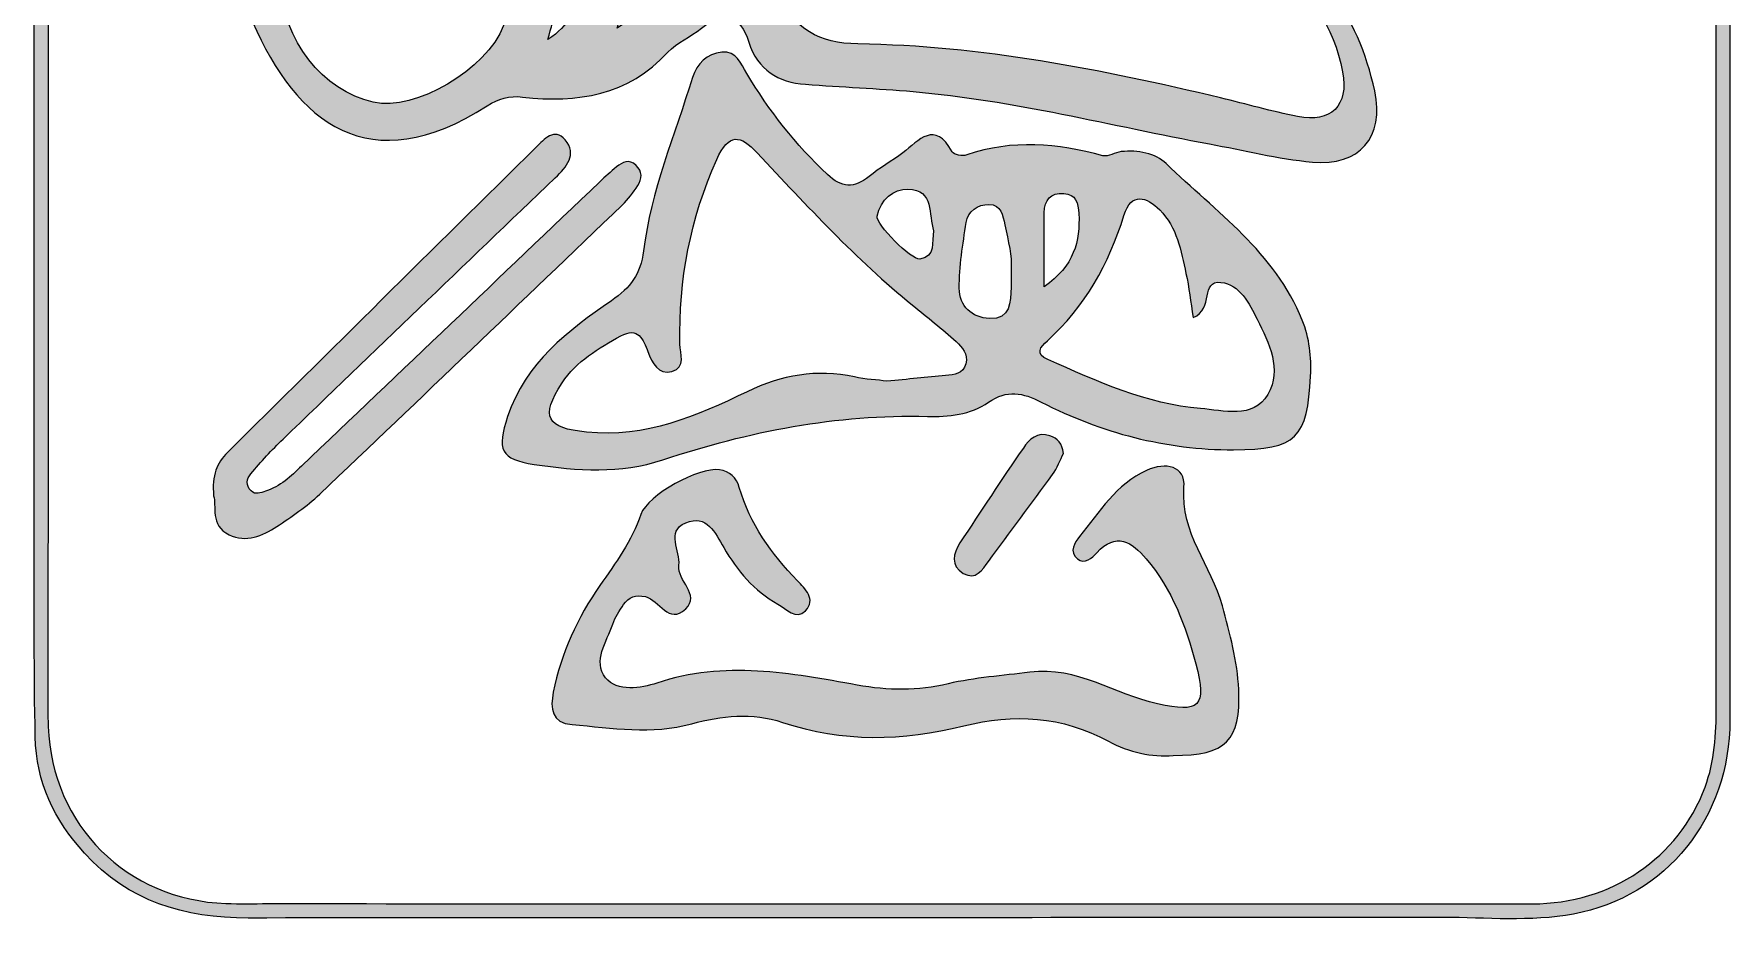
# Model space of a CAD drawing. Extents: x 1124 to 1435, y -3065 to -2630.
# Drawn here: x 1123.9 to 1434.8, y -3064.9 to -2902.1 of the extents above; entities that cross this region are included whole.
import ezdxf

# ---------------------------------------------------------------- set-up
doc = ezdxf.new("R2010")
doc.units = 0
doc.header["$MEASUREMENT"] = 0
doc.layers.add('Layer 1', color=7, linetype='Continuous', lineweight=0)

msp = doc.modelspace()

# ---------------------------------------------------------------- hatches: boundary and pattern name
at = {"layer": 'Layer 1', "true_color": 0x000000, "transparency": 33554687}
h = msp.add_hatch(color=18, dxfattribs=at)
h.dxf.hatch_style = 2
edge = h.paths.add_edge_path()
edge.add_spline(control_points=[(1432.32, -2847.24), (1432.32, -2847.24), (1432.28, -2847.24), (1432.28, -2847.24), (1432.28, -2906.64), (1432.27, -2966.03), (1432.28, -3025.44), (1432.28, -3030.45), (1431.99, -3035.4), (1430.22, -3040.17), (1425.42, -3053.12), (1412.99, -3061.57), (1398.56, -3061.57), (1321.29, -3061.56), (1244.03, -3061.55), (1166.77, -3061.53), (1164.21, -3061.53), (1161.66, -3061.59), (1159.11, -3061.5), (1140.93, -3060.86), (1127.25, -3047.23), (1126.52, -3029.06), (1126.49, -3028.14), (1126.5, -3027.21), (1126.5, -3026.28), (1126.5, -2906.9), (1126.52, -2787.52), (1126.47, -2668.15), (1126.47, -2658.41), (1129.09, -2649.87), (1136.09, -2642.88), (1143.05, -2635.95), (1151.45, -2632.87), (1161.23, -2632.88), (1218.19, -2632.94), (1275.15, -2632.91), (1332.11, -2632.91), (1354.39, -2632.91), (1376.67, -2632.82), (1398.94, -2632.94), (1415.48, -2633.03), (1428.58, -2643.85), (1431.69, -2659.68), (1432.53, -2663.92), (1432.31, -2668.23), (1432.32, -2672.52), (1432.32, -2730.76), (1432.32, -2789), (1432.32, -2847.24)], knot_values=[0, 0, 0, 0, 1, 1, 1, 2, 2, 2, 3, 3, 3, 4, 4, 4, 5, 5, 5, 6, 6, 6, 7, 7, 7, 8, 8, 8, 9, 9, 9, 10, 10, 10, 11, 11, 11, 12, 12, 12, 13, 13, 13, 14, 14, 14, 15, 15, 15, 16, 16, 16, 16], degree=3, periodic=0)
edge = h.paths.add_edge_path()
edge.add_spline(control_points=[(1434.75, -2899.08), (1434.75, -2821.24), (1434.78, -2743.39), (1434.76, -2665.54), (1434.76, -2655.23), (1430.81, -2646.62), (1423.27, -2639.63), (1416.08, -2632.96), (1407.44, -2630.28), (1397.8, -2630.3), (1377.72, -2630.34), (1357.65, -2630.34), (1337.58, -2630.34), (1278.53, -2630.33), (1219.47, -2630.32), (1160.42, -2630.31), (1149.08, -2630.31), (1139.7, -2634.65), (1132.27, -2643.2), (1126, -2650.42), (1123.92, -2658.94), (1123.93, -2668.33), (1124.02, -2727.85), (1123.98, -2787.36), (1123.98, -2846.88), (1123.98, -2896.54), (1123.96, -2946.19), (1123.98, -2995.85), (1123.98, -3007.56), (1123.92, -3019.27), (1124.16, -3030.98), (1124.32, -3039.2), (1127.68, -3046.24), (1133.19, -3052.29), (1141.27, -3061.14), (1151.47, -3064.19), (1163.21, -3064.17), (1236.18, -3064.05), (1309.16, -3064.14), (1382.13, -3064.07), (1390.12, -3064.06), (1398.19, -3064.91), (1406.11, -3063.44), (1423.15, -3060.26), (1434.75, -3045.81), (1434.77, -3027.87), (1434.8, -2984.94), (1434.75, -2942.02), (1434.75, -2899.08)], knot_values=[0, 0, 0, 0, 1, 1, 1, 2, 2, 2, 3, 3, 3, 4, 4, 4, 5, 5, 5, 6, 6, 6, 7, 7, 7, 8, 8, 8, 9, 9, 9, 10, 10, 10, 11, 11, 11, 12, 12, 12, 13, 13, 13, 14, 14, 14, 15, 15, 15, 16, 16, 16, 16], degree=3, periodic=0)
at = {"layer": 'Layer 1', "true_color": 0x1b2251, "transparency": 33554687}
h = msp.add_hatch(color=179, dxfattribs=at)
h.dxf.hatch_style = 2
edge = h.paths.add_edge_path()
edge.add_spline(control_points=[(1218.12, -2903.19), (1222.2, -2900.47), (1222.9, -2897.76), (1224.16, -2895.42), (1225.47, -2892.99), (1227.16, -2890.02), (1230.15, -2891.1), (1232.97, -2892.12), (1231.73, -2895.43), (1231.57, -2897.86), (1231.52, -2898.58), (1231.25, -2899.29), (1230.83, -2901.08), (1238.93, -2895.53), (1246.1, -2890.77), (1244.81, -2880.17), (1244.59, -2878.43), (1243.92, -2875.98), (1246.55, -2875.25), (1248.85, -2874.62), (1250.23, -2876.43), (1251.18, -2878.06), (1254.37, -2883.57), (1257.68, -2889.06), (1260.34, -2894.83), (1263.31, -2901.25), (1267.82, -2903.88), (1274.93, -2903.98), (1297.5, -2904.32), (1319.55, -2908.63), (1341.43, -2913.88), (1346.14, -2915.01), (1350.8, -2916.35), (1355.54, -2917.28), (1361.66, -2918.48), (1364.95, -2915.3), (1363.79, -2909.12), (1362.2, -2900.71), (1357.67, -2894.09), (1350.27, -2889.71), (1345.77, -2887.05), (1341.15, -2884.47), (1336.01, -2883.27), (1332.07, -2882.35), (1330.71, -2880.11), (1330.91, -2876.17), (1331.51, -2864.44), (1330.56, -2852.86), (1324.98, -2842.24), (1321.47, -2835.54), (1317.49, -2829.02), (1309.88, -2826.06), (1304, -2823.77), (1302.17, -2824.76), (1300.97, -2830.86), (1300.37, -2833.9), (1299.96, -2836.97), (1299.41, -2840.02), (1299.37, -2840.29), (1298.9, -2840.49), (1298.17, -2841.1), (1297.92, -2829.33), (1298.36, -2818), (1300.55, -2806.79), (1302.88, -2794.81), (1304.47, -2782.71), (1305.36, -2770.56), (1306.28, -2758.12), (1302.07, -2750.67), (1292.79, -2746.77), (1281.73, -2742.13), (1271.68, -2746.1), (1266, -2756.52), (1261, -2765.71), (1260.83, -2775.4), (1261.35, -2785.32), (1262.26, -2802.87), (1263.21, -2820.42), (1264.14, -2837.96), (1264.18, -2838.74), (1264.15, -2839.49), (1262.92, -2840.13), (1261.72, -2838.53), (1262.25, -2836.56), (1261.99, -2834.81), (1259.44, -2817.62), (1256.89, -2800.44), (1254.37, -2783.25), (1254.21, -2782.12), (1254.07, -2780.88), (1254.34, -2779.81), (1256.44, -2771.58), (1258.13, -2763.21), (1260.93, -2755.22), (1265.41, -2742.48), (1277.72, -2735.33), (1289.55, -2737.79), (1301.68, -2740.32), (1310.02, -2752.06), (1310.19, -2765.25), (1310.37, -2779.32), (1306.83, -2792.91), (1305.68, -2806.81), (1305.18, -2812.77), (1306.63, -2815.73), (1311.42, -2819.65), (1326.13, -2831.69), (1336.11, -2847.18), (1336.03, -2866.87), (1336, -2875), (1339.24, -2878.56), (1345.86, -2881.67), (1358.93, -2887.83), (1366.64, -2898.56), (1369.67, -2912.59), (1371.49, -2921.04), (1366.9, -2926.45), (1358.25, -2925.63), (1351.91, -2925.03), (1345.66, -2923.47), (1339.37, -2922.3), (1321.3, -2918.95), (1303.45, -2914.3), (1285.06, -2912.7), (1278.5, -2912.13), (1271.92, -2911.87), (1265.36, -2911.38), (1260.29, -2911), (1256.59, -2908.78), (1254.94, -2903.63), (1253.35, -2898.69), (1250.43, -2897.75), (1246.25, -2901.11), (1244.29, -2902.68), (1241.81, -2903.71), (1240.13, -2905.51), (1232.78, -2913.41), (1223.54, -2914.86), (1213.5, -2913.71), (1211.03, -2913.43), (1209.12, -2913.98), (1207.01, -2915.33), (1185.37, -2929.25), (1172.03, -2918.4), (1163.99, -2899.91), (1162.26, -2895.93), (1162.39, -2891.61), (1164.52, -2887.52), (1166.33, -2884.03), (1167.26, -2880.25), (1167.35, -2876.33), (1167.57, -2866.66), (1174.68, -2859.85), (1177.65, -2851.32), (1178.06, -2850.15), (1179.24, -2848.82), (1180.82, -2849.4), (1182.77, -2850.11), (1182.33, -2851.95), (1182, -2853.39), (1180.95, -2858.01), (1178.23, -2861.87), (1176.06, -2865.97), (1171.57, -2874.47), (1171.88, -2878.93), (1177.5, -2883.45), (1184.38, -2888.97), (1193.09, -2889.05), (1199.37, -2883.7), (1203.21, -2880.44), (1205.37, -2876.17), (1206.94, -2871.51), (1207.56, -2869.67), (1208.15, -2867.82), (1208.91, -2866.04), (1209.44, -2864.77), (1210.33, -2863.59), (1211.93, -2863.82), (1213.46, -2864.04), (1214.07, -2865.25), (1214.43, -2866.67), (1217.5, -2878.43), (1200.07, -2897.71), (1188.21, -2895.54), (1183.57, -2894.68), (1179.43, -2892.66), (1175.9, -2889.37), (1174.59, -2888.16), (1173.05, -2886.31), (1170.85, -2887.56), (1168.82, -2888.71), (1169.19, -2890.9), (1169.23, -2892.81), (1169.47, -2903.23), (1176.87, -2912.6), (1186.11, -2914.66), (1193.79, -2916.39), (1206.85, -2908.75), (1210, -2900.63), (1213.8, -2890.8), (1216.55, -2880.82), (1219.05, -2870.66), (1219.68, -2868.1), (1219.57, -2863.82), (1223.61, -2864.69), (1227.2, -2865.46), (1226.3, -2869.39), (1226.01, -2872.18), (1225.28, -2879.33), (1224.04, -2886.36), (1221.11, -2893.03), (1219.91, -2895.77), (1219.38, -2898.81), (1218.12, -2903.19)], knot_values=[0, 0, 0, 0, 1, 1, 1, 2, 2, 2, 3, 3, 3, 4, 4, 4, 5, 5, 5, 6, 6, 6, 7, 7, 7, 8, 8, 8, 9, 9, 9, 10, 10, 10, 11, 11, 11, 12, 12, 12, 13, 13, 13, 14, 14, 14, 15, 15, 15, 16, 16, 16, 17, 17, 17, 18, 18, 18, 19, 19, 19, 20, 20, 20, 21, 21, 21, 22, 22, 22, 23, 23, 23, 24, 24, 24, 25, 25, 25, 26, 26, 26, 27, 27, 27, 28, 28, 28, 29, 29, 29, 30, 30, 30, 31, 31, 31, 32, 32, 32, 33, 33, 33, 34, 34, 34, 35, 35, 35, 36, 36, 36, 37, 37, 37, 38, 38, 38, 39, 39, 39, 40, 40, 40, 41, 41, 41, 42, 42, 42, 43, 43, 43, 44, 44, 44, 45, 45, 45, 46, 46, 46, 47, 47, 47, 48, 48, 48, 49, 49, 49, 50, 50, 50, 51, 51, 51, 52, 52, 52, 53, 53, 53, 54, 54, 54, 55, 55, 55, 56, 56, 56, 57, 57, 57, 58, 58, 58, 59, 59, 59, 60, 60, 60, 61, 61, 61, 62, 62, 62, 63, 63, 63, 64, 64, 64, 65, 65, 65, 66, 66, 66, 67, 67, 67, 68, 68, 68, 69, 69, 69, 70, 70, 70, 71, 71, 71, 71], degree=3, periodic=0)
h = msp.add_hatch(color=179, dxfattribs=at)
h.dxf.hatch_style = 2
edge = h.paths.add_edge_path()
edge.add_spline(control_points=[(1309.08, -2948.52), (1314.59, -2944.61), (1315.69, -2940.14), (1315.44, -2935.07), (1315.35, -2933.15), (1314.9, -2931.5), (1312.67, -2931.37), (1310.31, -2931.23), (1309.1, -2932.55), (1309.09, -2934.91), (1309.07, -2939.11), (1309.08, -2943.32), (1309.08, -2948.52)], knot_values=[0, 0, 0, 0, 1, 1, 1, 2, 2, 2, 3, 3, 3, 4, 4, 4, 4], degree=3, periodic=0)
edge = h.paths.add_edge_path()
edge.add_spline(control_points=[(1288.82, -2938.22), (1287.84, -2935.35), (1289, -2930.69), (1284.1, -2930.57), (1281.56, -2930.51), (1279.07, -2932.54), (1278.46, -2935.53), (1278.16, -2936.98), (1284.8, -2943.64), (1286.29, -2943.42), (1289.35, -2942.95), (1288.38, -2940.31), (1288.82, -2938.22)], knot_values=[0, 0, 0, 0, 1, 1, 1, 2, 2, 2, 3, 3, 3, 4, 4, 4, 4], degree=3, periodic=0)
edge = h.paths.add_edge_path()
edge.add_spline(control_points=[(1303.04, -2944.95), (1303.18, -2943.14), (1302.55, -2940.12), (1301.87, -2937.11), (1301.49, -2935.42), (1301.25, -2933.41), (1298.97, -2933.4), (1296.87, -2933.4), (1295.14, -2934.57), (1294.8, -2936.71), (1294.17, -2940.7), (1293.52, -2944.74), (1293.52, -2948.76), (1293.52, -2952.01), (1295.8, -2954.17), (1299.08, -2954.3), (1303, -2954.45), (1302.89, -2951.3), (1303.03, -2948.57), (1303.07, -2947.8), (1303.04, -2947.03), (1303.04, -2944.95)], knot_values=[0, 0, 0, 0, 1, 1, 1, 2, 2, 2, 3, 3, 3, 4, 4, 4, 5, 5, 5, 6, 6, 6, 7, 7, 7, 7], degree=3, periodic=0)
edge = h.paths.add_edge_path()
edge.add_spline(control_points=[(1336.39, -2954.13), (1335.93, -2951.23), (1335.65, -2948.6), (1335.08, -2946.03), (1334.15, -2941.89), (1333.45, -2937.56), (1330.27, -2934.41), (1327.84, -2932), (1325.08, -2931.03), (1323.71, -2935.4), (1320.94, -2944.27), (1316.63, -2952.11), (1309.67, -2958.39), (1308.41, -2959.52), (1307.33, -2960.77), (1309.74, -2961.82), (1318.78, -2965.76), (1327.82, -2970.02), (1337.75, -2970.8), (1341.86, -2971.12), (1347.38, -2972.83), (1350.09, -2968.2), (1352.75, -2963.64), (1350.26, -2958.76), (1348.12, -2954.45), (1346.68, -2951.55), (1344.95, -2948.02), (1341.48, -2947.67), (1337.65, -2947.28), (1340.25, -2952.54), (1336.39, -2954.13)], knot_values=[0, 0, 0, 0, 1, 1, 1, 2, 2, 2, 3, 3, 3, 4, 4, 4, 5, 5, 5, 6, 6, 6, 7, 7, 7, 8, 8, 8, 9, 9, 9, 10, 10, 10, 10], degree=3, periodic=0)
edge = h.paths.add_edge_path()
edge.add_spline(control_points=[(1280.26, -2965.78), (1284.1, -2965.41), (1287.57, -2965.1), (1291.03, -2964.74), (1292.58, -2964.58), (1294.24, -2964.45), (1294.74, -2962.58), (1295.21, -2960.82), (1294.07, -2959.55), (1292.95, -2958.54), (1290.38, -2956.22), (1287.67, -2954.05), (1284.97, -2951.87), (1274.6, -2943.47), (1265.61, -2933.65), (1256.5, -2923.96), (1253.35, -2920.62), (1251.29, -2920.22), (1249.07, -2925.18), (1244.24, -2936), (1242.06, -2947.2), (1242.33, -2959), (1242.37, -2960.7), (1243.47, -2963.34), (1240.86, -2963.99), (1238.31, -2964.62), (1237.26, -2962.52), (1236.46, -2960.37), (1235.64, -2958.14), (1234.64, -2955.74), (1231.49, -2957.5), (1227.42, -2959.75), (1223.37, -2962.08), (1220.73, -2966.11), (1216.65, -2972.33), (1217.88, -2974.38), (1225.23, -2975.13), (1236, -2976.24), (1245.38, -2972.19), (1254.62, -2967.72), (1260.98, -2964.64), (1267.39, -2963.53), (1274.3, -2965.01), (1276.37, -2965.45), (1278.51, -2965.56), (1280.26, -2965.78)], knot_values=[0, 0, 0, 0, 1, 1, 1, 2, 2, 2, 3, 3, 3, 4, 4, 4, 5, 5, 5, 6, 6, 6, 7, 7, 7, 8, 8, 8, 9, 9, 9, 10, 10, 10, 11, 11, 11, 12, 12, 12, 13, 13, 13, 14, 14, 14, 15, 15, 15, 15], degree=3, periodic=0)
edge = h.paths.add_edge_path()
edge.add_spline(control_points=[(1357.9, -2964.85), (1357.36, -2976.16), (1355.34, -2978.35), (1343.78, -2978.36), (1331.38, -2978.36), (1319.59, -2975.28), (1308.56, -2969.62), (1305.19, -2967.89), (1302.29, -2967.26), (1298.88, -2969.66), (1295.62, -2971.95), (1291.48, -2972.35), (1287.69, -2972.25), (1270.99, -2971.81), (1254.94, -2974.98), (1239.21, -2980.2), (1231.42, -2982.78), (1223.51, -2982.22), (1215.62, -2981.04), (1209.47, -2980.11), (1208.71, -2978.33), (1210.74, -2972.28), (1214.04, -2962.44), (1221.79, -2956.51), (1229.77, -2951.04), (1233.3, -2948.62), (1235.1, -2946.2), (1235.64, -2941.92), (1237.03, -2930.91), (1241.36, -2920.65), (1244.65, -2910.13), (1245.44, -2907.6), (1247.24, -2905.75), (1250.02, -2905.48), (1252.7, -2905.23), (1253.51, -2907.61), (1254.56, -2909.37), (1258.67, -2916.22), (1263.55, -2922.43), (1269.36, -2927.92), (1271.93, -2930.34), (1274.26, -2930.51), (1277, -2928.28), (1278.95, -2926.69), (1281.17, -2925.45), (1283.18, -2923.93), (1286.17, -2921.67), (1289, -2917.91), (1292.23, -2923.74), (1292.52, -2924.29), (1294.13, -2924.59), (1294.89, -2924.33), (1303.25, -2921.42), (1311.53, -2922.24), (1319.86, -2924.46), (1320.84, -2924.72), (1322.08, -2923.83), (1323.22, -2923.71), (1326.23, -2923.4), (1329.53, -2924.02), (1331.46, -2925.91), (1340.55, -2934.76), (1351.39, -2942.16), (1356.38, -2954.6), (1357.72, -2957.92), (1358.11, -2961.33), (1357.9, -2964.85)], knot_values=[0, 0, 0, 0, 1, 1, 1, 2, 2, 2, 3, 3, 3, 4, 4, 4, 5, 5, 5, 6, 6, 6, 7, 7, 7, 8, 8, 8, 9, 9, 9, 10, 10, 10, 11, 11, 11, 12, 12, 12, 13, 13, 13, 14, 14, 14, 15, 15, 15, 16, 16, 16, 17, 17, 17, 18, 18, 18, 19, 19, 19, 20, 20, 20, 21, 21, 21, 22, 22, 22, 22], degree=3, periodic=0)
at = {"layer": 'Layer 1', "true_color": 0x0f592d, "transparency": 33554687}
h = msp.add_hatch(color=118, dxfattribs=at)
h.dxf.hatch_style = 2
edge = h.paths.add_edge_path()
edge.add_spline(control_points=[(1156.85, -2986.82), (1156.53, -2982.99), (1157.47, -2980.76), (1159.37, -2978.88), (1178.23, -2960.21), (1197.07, -2941.53), (1215.97, -2922.91), (1217.39, -2921.51), (1219.34, -2919.22), (1221.31, -2921.56), (1223.53, -2924.22), (1221.57, -2926.51), (1219.47, -2928.52), (1202.82, -2944.45), (1186.19, -2960.4), (1169.59, -2976.39), (1167.51, -2978.39), (1165.56, -2980.55), (1163.67, -2982.75), (1162.89, -2983.67), (1162.69, -2984.9), (1163.71, -2985.89), (1164.54, -2986.7), (1165.47, -2986.22), (1166.39, -2985.93), (1169.08, -2985.09), (1171.02, -2983.23), (1172.99, -2981.34), (1191.19, -2963.96), (1209.43, -2946.6), (1227.65, -2929.25), (1228.64, -2928.31), (1229.63, -2927.39), (1230.68, -2926.53), (1231.79, -2925.61), (1233.01, -2925.03), (1234.29, -2926.23), (1235.48, -2927.34), (1235.4, -2928.71), (1234.61, -2929.93), (1233.78, -2931.21), (1232.83, -2932.46), (1231.73, -2933.52), (1213.28, -2951.21), (1194.83, -2968.9), (1176.3, -2986.5), (1173.93, -2988.75), (1171.17, -2990.61), (1168.44, -2992.42), (1165.81, -2994.18), (1162.84, -2995.41), (1159.69, -2993.92), (1156.12, -2992.22), (1157.44, -2988.53), (1156.85, -2986.82)], knot_values=[0, 0, 0, 0, 1, 1, 1, 2, 2, 2, 3, 3, 3, 4, 4, 4, 5, 5, 5, 6, 6, 6, 7, 7, 7, 8, 8, 8, 9, 9, 9, 10, 10, 10, 11, 11, 11, 12, 12, 12, 13, 13, 13, 14, 14, 14, 15, 15, 15, 16, 16, 16, 17, 17, 17, 18, 18, 18, 18], degree=3, periodic=0)
at = {"layer": 'Layer 1', "true_color": 0x1b2251, "transparency": 33554687}
h = msp.add_hatch(color=179, dxfattribs=at)
h.dxf.hatch_style = 2
edge = h.paths.add_edge_path()
edge.add_spline(control_points=[(1312.64, -2979.03), (1312.03, -2980.21), (1311.48, -2981.68), (1310.59, -2982.9), (1306.74, -2988.24), (1302.81, -2993.52), (1298.88, -2998.8), (1297.74, -3000.33), (1296.58, -3002.37), (1294.26, -3001), (1291.88, -2999.58), (1292.36, -2997.4), (1293.65, -2995.43), (1297.47, -2989.61), (1301.3, -2983.78), (1305.27, -2978.04), (1306.35, -2976.47), (1307.81, -2974.97), (1310.14, -2975.8), (1311.5, -2976.29), (1312.42, -2977.2), (1312.64, -2979.03)], knot_values=[0, 0, 0, 0, 1, 1, 1, 2, 2, 2, 3, 3, 3, 4, 4, 4, 5, 5, 5, 6, 6, 6, 7, 7, 7, 7], degree=3, periodic=0)
h = msp.add_hatch(color=179, dxfattribs=at)
h.dxf.hatch_style = 2
edge = h.paths.add_edge_path()
edge.add_spline(control_points=[(1332.73, -3034.37), (1328.82, -3034.75), (1324.67, -3033.82), (1320.86, -3031.75), (1312.37, -3027.15), (1303.48, -3026.67), (1294.34, -3028.96), (1283.19, -3031.74), (1272.13, -3031.98), (1261.14, -3028.31), (1255.56, -3026.46), (1249.94, -3027.08), (1244.51, -3028.57), (1237.14, -3030.59), (1229.88, -3029.34), (1222.57, -3028.72), (1218.76, -3028.39), (1218.52, -3025.75), (1219.12, -3022.77), (1220.56, -3015.64), (1223.52, -3009.13), (1227.67, -3003.22), (1230.58, -2999.09), (1233.49, -2995.05), (1235.17, -2990.2), (1236.41, -2986.61), (1245.82, -2981.48), (1249.55, -2982.01), (1251.49, -2982.28), (1252.67, -2983.44), (1253.21, -2985.27), (1255.16, -2991.97), (1259.09, -2997.4), (1263.85, -3002.36), (1265.26, -3003.83), (1267.35, -3005.76), (1265.35, -3007.84), (1263.6, -3009.67), (1261.83, -3007.52), (1260.26, -3006.64), (1255.91, -3004.2), (1252.82, -3000.54), (1250.35, -2996.27), (1248.8, -2993.61), (1247.21, -2990.1), (1243.39, -2991.74), (1239.65, -2993.34), (1242.47, -2996.86), (1242.13, -2999.51), (1241.75, -3002.41), (1246.16, -3004.8), (1243.38, -3007.5), (1240.24, -3010.52), (1238.55, -3005.86), (1235.99, -3005.27), (1234.18, -3004.86), (1232.94, -3005.32), (1231.99, -3006.74), (1231.24, -3007.86), (1230.47, -3009.03), (1230.02, -3010.29), (1228.88, -3013.51), (1226.3, -3017.16), (1228.71, -3020.14), (1230.84, -3022.77), (1235.2, -3022.06), (1238.07, -3021.11), (1250.45, -3016.98), (1262.64, -3019.26), (1274.82, -3021.48), (1280.48, -3022.51), (1285.93, -3022.55), (1291.5, -3021.24), (1296.41, -3020.08), (1301.45, -3019.77), (1306.44, -3019.12), (1315.14, -3017.98), (1322.02, -3023.2), (1329.87, -3024.93), (1337.56, -3026.62), (1338.96, -3025.46), (1336.89, -3017.61), (1335.06, -3010.66), (1332.54, -3003.95), (1327.79, -2998.34), (1325.13, -2995.21), (1322.31, -2993.35), (1318.71, -2997.23), (1317.84, -2998.17), (1316.53, -2999.4), (1315.2, -2998.36), (1313.55, -2997.05), (1314.69, -2995.36), (1315.59, -2994.24), (1319.21, -2989.74), (1322.28, -2984.64), (1327.86, -2982.13), (1331.33, -2980.57), (1335.03, -2981.27), (1334.71, -2985.22), (1334.04, -2993.66), (1339.75, -2999.63), (1341.76, -3006.97), (1343.15, -3012.04), (1344.5, -3017.08), (1344.74, -3022.31), (1345.16, -3031.66), (1342.43, -3034.39), (1332.73, -3034.37)], knot_values=[0, 0, 0, 0, 1, 1, 1, 2, 2, 2, 3, 3, 3, 4, 4, 4, 5, 5, 5, 6, 6, 6, 7, 7, 7, 8, 8, 8, 9, 9, 9, 10, 10, 10, 11, 11, 11, 12, 12, 12, 13, 13, 13, 14, 14, 14, 15, 15, 15, 16, 16, 16, 17, 17, 17, 18, 18, 18, 19, 19, 19, 20, 20, 20, 21, 21, 21, 22, 22, 22, 23, 23, 23, 24, 24, 24, 25, 25, 25, 26, 26, 26, 27, 27, 27, 28, 28, 28, 29, 29, 29, 30, 30, 30, 31, 31, 31, 32, 32, 32, 33, 33, 33, 34, 34, 34, 35, 35, 35, 36, 36, 36, 36], degree=3, periodic=0)

# ---------------------------------------------------------------- linework, layer by layer
at = {"layer": 'Layer 1'}
for points, knots in [([(1434.75, -2899.08), (1434.75, -2821.24), (1434.78, -2743.39), (1434.76, -2665.54), (1434.76, -2655.23), (1430.81, -2646.62), (1423.27, -2639.63), (1416.08, -2632.96), (1407.44, -2630.28), (1397.8, -2630.3), (1377.72, -2630.34), (1357.65, -2630.34), (1337.58, -2630.34), (1278.53, -2630.33), (1219.47, -2630.32), (1160.42, -2630.31), (1149.08, -2630.31), (1139.7, -2634.65), (1132.27, -2643.2), (1126, -2650.42), (1123.92, -2658.94), (1123.93, -2668.33), (1124.02, -2727.85), (1123.98, -2787.36), (1123.98, -2846.88), (1123.98, -2896.54), (1123.96, -2946.19), (1123.98, -2995.85), (1123.98, -3007.56), (1123.92, -3019.27), (1124.16, -3030.98), (1124.32, -3039.2), (1127.68, -3046.24), (1133.19, -3052.29), (1141.27, -3061.14), (1151.47, -3064.19), (1163.21, -3064.17), (1236.18, -3064.05), (1309.16, -3064.14), (1382.13, -3064.07), (1390.12, -3064.06), (1398.19, -3064.91), (1406.11, -3063.44), (1423.15, -3060.26), (1434.75, -3045.81), (1434.77, -3027.87), (1434.8, -2984.94), (1434.75, -2942.02), (1434.75, -2899.08)], [0, 0, 0, 0, 1, 1, 1, 2, 2, 2, 3, 3, 3, 4, 4, 4, 5, 5, 5, 6, 6, 6, 7, 7, 7, 8, 8, 8, 9, 9, 9, 10, 10, 10, 11, 11, 11, 12, 12, 12, 13, 13, 13, 14, 14, 14, 15, 15, 15, 16, 16, 16, 16]), ([(1432.32, -2847.24), (1432.32, -2847.24), (1432.28, -2847.24), (1432.28, -2847.24), (1432.28, -2906.64), (1432.27, -2966.03), (1432.28, -3025.44), (1432.28, -3030.45), (1431.99, -3035.4), (1430.22, -3040.17), (1425.42, -3053.12), (1412.99, -3061.57), (1398.56, -3061.57), (1321.29, -3061.56), (1244.03, -3061.55), (1166.77, -3061.53), (1164.21, -3061.53), (1161.66, -3061.59), (1159.11, -3061.5), (1140.93, -3060.86), (1127.25, -3047.23), (1126.52, -3029.06), (1126.49, -3028.14), (1126.5, -3027.21), (1126.5, -3026.28), (1126.5, -2906.9), (1126.52, -2787.52), (1126.47, -2668.15), (1126.47, -2658.41), (1129.09, -2649.87), (1136.09, -2642.88), (1143.05, -2635.95), (1151.45, -2632.87), (1161.23, -2632.88), (1218.19, -2632.94), (1275.15, -2632.91), (1332.11, -2632.91), (1354.39, -2632.91), (1376.67, -2632.82), (1398.94, -2632.94), (1415.48, -2633.03), (1428.58, -2643.85), (1431.69, -2659.68), (1432.53, -2663.92), (1432.31, -2668.23), (1432.32, -2672.52), (1432.32, -2730.76), (1432.32, -2789), (1432.32, -2847.24)], [0, 0, 0, 0, 1, 1, 1, 2, 2, 2, 3, 3, 3, 4, 4, 4, 5, 5, 5, 6, 6, 6, 7, 7, 7, 8, 8, 8, 9, 9, 9, 10, 10, 10, 11, 11, 11, 12, 12, 12, 13, 13, 13, 14, 14, 14, 15, 15, 15, 16, 16, 16, 16]), ([(1432.32, -2847.24), (1432.32, -2847.24), (1432.28, -2847.24), (1432.28, -2847.24), (1432.28, -2906.64), (1432.27, -2966.03), (1432.28, -3025.44), (1432.28, -3030.45), (1431.99, -3035.4), (1430.22, -3040.17), (1425.42, -3053.12), (1412.99, -3061.57), (1398.56, -3061.57), (1321.29, -3061.56), (1244.03, -3061.55), (1166.77, -3061.53), (1164.21, -3061.53), (1161.66, -3061.59), (1159.11, -3061.5), (1140.93, -3060.86), (1127.25, -3047.23), (1126.52, -3029.06), (1126.49, -3028.14), (1126.5, -3027.21), (1126.5, -3026.28), (1126.5, -2906.9), (1126.52, -2787.52), (1126.47, -2668.15), (1126.47, -2658.41), (1129.09, -2649.87), (1136.09, -2642.88), (1143.05, -2635.95), (1151.45, -2632.87), (1161.23, -2632.88), (1218.19, -2632.94), (1275.15, -2632.91), (1332.11, -2632.91), (1354.39, -2632.91), (1376.67, -2632.82), (1398.94, -2632.94), (1415.48, -2633.03), (1428.58, -2643.85), (1431.69, -2659.68), (1432.53, -2663.92), (1432.31, -2668.23), (1432.32, -2672.52), (1432.32, -2730.76), (1432.32, -2789), (1432.32, -2847.24)], [0, 0, 0, 0, 1, 1, 1, 2, 2, 2, 3, 3, 3, 4, 4, 4, 5, 5, 5, 6, 6, 6, 7, 7, 7, 8, 8, 8, 9, 9, 9, 10, 10, 10, 11, 11, 11, 12, 12, 12, 13, 13, 13, 14, 14, 14, 15, 15, 15, 16, 16, 16, 16]), ([(1218.12, -2903.19), (1222.2, -2900.47), (1222.9, -2897.76), (1224.16, -2895.42), (1225.47, -2892.99), (1227.16, -2890.02), (1230.15, -2891.1), (1232.97, -2892.12), (1231.73, -2895.43), (1231.57, -2897.86), (1231.52, -2898.58), (1231.25, -2899.29), (1230.83, -2901.08), (1238.93, -2895.53), (1246.1, -2890.77), (1244.81, -2880.17), (1244.59, -2878.43), (1243.92, -2875.98), (1246.55, -2875.25), (1248.85, -2874.62), (1250.23, -2876.43), (1251.18, -2878.06), (1254.37, -2883.57), (1257.68, -2889.06), (1260.34, -2894.83), (1263.31, -2901.25), (1267.82, -2903.88), (1274.93, -2903.98), (1297.5, -2904.32), (1319.55, -2908.63), (1341.43, -2913.88), (1346.14, -2915.01), (1350.8, -2916.35), (1355.54, -2917.28), (1361.66, -2918.48), (1364.95, -2915.3), (1363.79, -2909.12), (1362.2, -2900.71), (1357.67, -2894.09), (1350.27, -2889.71), (1345.77, -2887.05), (1341.15, -2884.47), (1336.01, -2883.27), (1332.07, -2882.35), (1330.71, -2880.11), (1330.91, -2876.17), (1331.51, -2864.44), (1330.56, -2852.86), (1324.98, -2842.24), (1321.47, -2835.54), (1317.49, -2829.02), (1309.88, -2826.06), (1304, -2823.77), (1302.17, -2824.76), (1300.97, -2830.86), (1300.37, -2833.9), (1299.96, -2836.97), (1299.41, -2840.02), (1299.37, -2840.29), (1298.9, -2840.49), (1298.17, -2841.1), (1297.92, -2829.33), (1298.36, -2818), (1300.55, -2806.79), (1302.88, -2794.81), (1304.47, -2782.71), (1305.36, -2770.56), (1306.28, -2758.12), (1302.07, -2750.67), (1292.79, -2746.77), (1281.73, -2742.13), (1271.68, -2746.1), (1266, -2756.52), (1261, -2765.71), (1260.83, -2775.4), (1261.35, -2785.32), (1262.26, -2802.87), (1263.21, -2820.42), (1264.14, -2837.96), (1264.18, -2838.74), (1264.15, -2839.49), (1262.92, -2840.13), (1261.72, -2838.53), (1262.25, -2836.56), (1261.99, -2834.81), (1259.44, -2817.62), (1256.89, -2800.44), (1254.37, -2783.25), (1254.21, -2782.12), (1254.07, -2780.88), (1254.34, -2779.81), (1256.44, -2771.58), (1258.13, -2763.21), (1260.93, -2755.22), (1265.41, -2742.48), (1277.72, -2735.33), (1289.55, -2737.79), (1301.68, -2740.32), (1310.02, -2752.06), (1310.19, -2765.25), (1310.37, -2779.32), (1306.83, -2792.91), (1305.68, -2806.81), (1305.18, -2812.77), (1306.63, -2815.73), (1311.42, -2819.65), (1326.13, -2831.69), (1336.11, -2847.18), (1336.03, -2866.87), (1336, -2875), (1339.24, -2878.56), (1345.86, -2881.67), (1358.93, -2887.83), (1366.64, -2898.56), (1369.67, -2912.59), (1371.49, -2921.04), (1366.9, -2926.45), (1358.25, -2925.63), (1351.91, -2925.03), (1345.66, -2923.47), (1339.37, -2922.3), (1321.3, -2918.95), (1303.45, -2914.3), (1285.06, -2912.7), (1278.5, -2912.13), (1271.92, -2911.87), (1265.36, -2911.38), (1260.29, -2911), (1256.59, -2908.78), (1254.94, -2903.63), (1253.35, -2898.69), (1250.43, -2897.75), (1246.25, -2901.11), (1244.29, -2902.68), (1241.81, -2903.71), (1240.13, -2905.51), (1232.78, -2913.41), (1223.54, -2914.86), (1213.5, -2913.71), (1211.03, -2913.43), (1209.12, -2913.98), (1207.01, -2915.33), (1185.37, -2929.25), (1172.03, -2918.4), (1163.99, -2899.91), (1162.26, -2895.93), (1162.39, -2891.61), (1164.52, -2887.52), (1166.33, -2884.03), (1167.26, -2880.25), (1167.35, -2876.33), (1167.57, -2866.66), (1174.68, -2859.85), (1177.65, -2851.32), (1178.06, -2850.15), (1179.24, -2848.82), (1180.82, -2849.4), (1182.77, -2850.11), (1182.33, -2851.95), (1182, -2853.39), (1180.95, -2858.01), (1178.23, -2861.87), (1176.06, -2865.97), (1171.57, -2874.47), (1171.88, -2878.93), (1177.5, -2883.45), (1184.38, -2888.97), (1193.09, -2889.05), (1199.37, -2883.7), (1203.21, -2880.44), (1205.37, -2876.17), (1206.94, -2871.51), (1207.56, -2869.67), (1208.15, -2867.82), (1208.91, -2866.04), (1209.44, -2864.77), (1210.33, -2863.59), (1211.93, -2863.82), (1213.46, -2864.04), (1214.07, -2865.25), (1214.43, -2866.67), (1217.5, -2878.43), (1200.07, -2897.71), (1188.21, -2895.54), (1183.57, -2894.68), (1179.43, -2892.66), (1175.9, -2889.37), (1174.59, -2888.16), (1173.05, -2886.31), (1170.85, -2887.56), (1168.82, -2888.71), (1169.19, -2890.9), (1169.23, -2892.81), (1169.47, -2903.23), (1176.87, -2912.6), (1186.11, -2914.66), (1193.79, -2916.39), (1206.85, -2908.75), (1210, -2900.63), (1213.8, -2890.8), (1216.55, -2880.82), (1219.05, -2870.66), (1219.68, -2868.1), (1219.57, -2863.82), (1223.61, -2864.69), (1227.2, -2865.46), (1226.3, -2869.39), (1226.01, -2872.18), (1225.28, -2879.33), (1224.04, -2886.36), (1221.11, -2893.03), (1219.91, -2895.77), (1219.38, -2898.81), (1218.12, -2903.19)], [0, 0, 0, 0, 1, 1, 1, 2, 2, 2, 3, 3, 3, 4, 4, 4, 5, 5, 5, 6, 6, 6, 7, 7, 7, 8, 8, 8, 9, 9, 9, 10, 10, 10, 11, 11, 11, 12, 12, 12, 13, 13, 13, 14, 14, 14, 15, 15, 15, 16, 16, 16, 17, 17, 17, 18, 18, 18, 19, 19, 19, 20, 20, 20, 21, 21, 21, 22, 22, 22, 23, 23, 23, 24, 24, 24, 25, 25, 25, 26, 26, 26, 27, 27, 27, 28, 28, 28, 29, 29, 29, 30, 30, 30, 31, 31, 31, 32, 32, 32, 33, 33, 33, 34, 34, 34, 35, 35, 35, 36, 36, 36, 37, 37, 37, 38, 38, 38, 39, 39, 39, 40, 40, 40, 41, 41, 41, 42, 42, 42, 43, 43, 43, 44, 44, 44, 45, 45, 45, 46, 46, 46, 47, 47, 47, 48, 48, 48, 49, 49, 49, 50, 50, 50, 51, 51, 51, 52, 52, 52, 53, 53, 53, 54, 54, 54, 55, 55, 55, 56, 56, 56, 57, 57, 57, 58, 58, 58, 59, 59, 59, 60, 60, 60, 61, 61, 61, 62, 62, 62, 63, 63, 63, 64, 64, 64, 65, 65, 65, 66, 66, 66, 67, 67, 67, 68, 68, 68, 69, 69, 69, 70, 70, 70, 71, 71, 71, 71]), ([(1357.9, -2964.85), (1357.36, -2976.16), (1355.34, -2978.35), (1343.78, -2978.36), (1331.38, -2978.36), (1319.59, -2975.28), (1308.56, -2969.62), (1305.19, -2967.89), (1302.29, -2967.26), (1298.88, -2969.66), (1295.62, -2971.95), (1291.48, -2972.35), (1287.69, -2972.25), (1270.99, -2971.81), (1254.94, -2974.98), (1239.21, -2980.2), (1231.42, -2982.78), (1223.51, -2982.22), (1215.62, -2981.04), (1209.47, -2980.11), (1208.71, -2978.33), (1210.74, -2972.28), (1214.04, -2962.44), (1221.79, -2956.51), (1229.77, -2951.04), (1233.3, -2948.62), (1235.1, -2946.2), (1235.64, -2941.92), (1237.03, -2930.91), (1241.36, -2920.65), (1244.65, -2910.13), (1245.44, -2907.6), (1247.24, -2905.75), (1250.02, -2905.48), (1252.7, -2905.23), (1253.51, -2907.61), (1254.56, -2909.37), (1258.67, -2916.22), (1263.55, -2922.43), (1269.36, -2927.92), (1271.93, -2930.34), (1274.26, -2930.51), (1277, -2928.28), (1278.95, -2926.69), (1281.17, -2925.45), (1283.18, -2923.93), (1286.17, -2921.67), (1289, -2917.91), (1292.23, -2923.74), (1292.52, -2924.29), (1294.13, -2924.59), (1294.89, -2924.33), (1303.25, -2921.42), (1311.53, -2922.24), (1319.86, -2924.46), (1320.84, -2924.72), (1322.08, -2923.83), (1323.22, -2923.71), (1326.23, -2923.4), (1329.53, -2924.02), (1331.46, -2925.91), (1340.55, -2934.76), (1351.39, -2942.16), (1356.38, -2954.6), (1357.72, -2957.92), (1358.11, -2961.33), (1357.9, -2964.85)], [0, 0, 0, 0, 1, 1, 1, 2, 2, 2, 3, 3, 3, 4, 4, 4, 5, 5, 5, 6, 6, 6, 7, 7, 7, 8, 8, 8, 9, 9, 9, 10, 10, 10, 11, 11, 11, 12, 12, 12, 13, 13, 13, 14, 14, 14, 15, 15, 15, 16, 16, 16, 17, 17, 17, 18, 18, 18, 19, 19, 19, 20, 20, 20, 21, 21, 21, 22, 22, 22, 22]), ([(1156.85, -2986.82), (1156.53, -2982.99), (1157.47, -2980.76), (1159.37, -2978.88), (1178.23, -2960.21), (1197.07, -2941.53), (1215.97, -2922.91), (1217.39, -2921.51), (1219.34, -2919.22), (1221.31, -2921.56), (1223.53, -2924.22), (1221.57, -2926.51), (1219.47, -2928.52), (1202.82, -2944.45), (1186.19, -2960.4), (1169.59, -2976.39), (1167.51, -2978.39), (1165.56, -2980.55), (1163.67, -2982.75), (1162.89, -2983.67), (1162.69, -2984.9), (1163.71, -2985.89), (1164.54, -2986.7), (1165.47, -2986.22), (1166.39, -2985.93), (1169.08, -2985.09), (1171.02, -2983.23), (1172.99, -2981.34), (1191.19, -2963.96), (1209.43, -2946.6), (1227.65, -2929.25), (1228.64, -2928.31), (1229.63, -2927.39), (1230.68, -2926.53), (1231.79, -2925.61), (1233.01, -2925.03), (1234.29, -2926.23), (1235.48, -2927.34), (1235.4, -2928.71), (1234.61, -2929.93), (1233.78, -2931.21), (1232.83, -2932.46), (1231.73, -2933.52), (1213.28, -2951.21), (1194.83, -2968.9), (1176.3, -2986.5), (1173.93, -2988.75), (1171.17, -2990.61), (1168.44, -2992.42), (1165.81, -2994.18), (1162.84, -2995.41), (1159.69, -2993.92), (1156.12, -2992.22), (1157.44, -2988.53), (1156.85, -2986.82)], [0, 0, 0, 0, 1, 1, 1, 2, 2, 2, 3, 3, 3, 4, 4, 4, 5, 5, 5, 6, 6, 6, 7, 7, 7, 8, 8, 8, 9, 9, 9, 10, 10, 10, 11, 11, 11, 12, 12, 12, 13, 13, 13, 14, 14, 14, 15, 15, 15, 16, 16, 16, 17, 17, 17, 18, 18, 18, 18]), ([(1280.26, -2965.78), (1284.1, -2965.41), (1287.57, -2965.1), (1291.03, -2964.74), (1292.58, -2964.58), (1294.24, -2964.45), (1294.74, -2962.58), (1295.21, -2960.82), (1294.07, -2959.55), (1292.95, -2958.54), (1290.38, -2956.22), (1287.67, -2954.05), (1284.97, -2951.87), (1274.6, -2943.47), (1265.61, -2933.65), (1256.5, -2923.96), (1253.35, -2920.62), (1251.29, -2920.22), (1249.07, -2925.18), (1244.24, -2936), (1242.06, -2947.2), (1242.33, -2959), (1242.37, -2960.7), (1243.47, -2963.34), (1240.86, -2963.99), (1238.31, -2964.62), (1237.26, -2962.52), (1236.46, -2960.37), (1235.64, -2958.14), (1234.64, -2955.74), (1231.49, -2957.5), (1227.42, -2959.75), (1223.37, -2962.08), (1220.73, -2966.11), (1216.65, -2972.33), (1217.88, -2974.38), (1225.23, -2975.13), (1236, -2976.24), (1245.38, -2972.19), (1254.62, -2967.72), (1260.98, -2964.64), (1267.39, -2963.53), (1274.3, -2965.01), (1276.37, -2965.45), (1278.51, -2965.56), (1280.26, -2965.78)], [0, 0, 0, 0, 1, 1, 1, 2, 2, 2, 3, 3, 3, 4, 4, 4, 5, 5, 5, 6, 6, 6, 7, 7, 7, 8, 8, 8, 9, 9, 9, 10, 10, 10, 11, 11, 11, 12, 12, 12, 13, 13, 13, 14, 14, 14, 15, 15, 15, 15]), ([(1288.82, -2938.22), (1287.84, -2935.35), (1289, -2930.69), (1284.1, -2930.57), (1281.56, -2930.51), (1279.07, -2932.54), (1278.46, -2935.53), (1278.16, -2936.98), (1284.8, -2943.64), (1286.29, -2943.42), (1289.35, -2942.95), (1288.38, -2940.31), (1288.82, -2938.22)], [0, 0, 0, 0, 1, 1, 1, 2, 2, 2, 3, 3, 3, 4, 4, 4, 4]), ([(1336.39, -2954.13), (1335.93, -2951.23), (1335.65, -2948.6), (1335.08, -2946.03), (1334.15, -2941.89), (1333.45, -2937.56), (1330.27, -2934.41), (1327.84, -2932), (1325.08, -2931.03), (1323.71, -2935.4), (1320.94, -2944.27), (1316.63, -2952.11), (1309.67, -2958.39), (1308.41, -2959.52), (1307.33, -2960.77), (1309.74, -2961.82), (1318.78, -2965.76), (1327.82, -2970.02), (1337.75, -2970.8), (1341.86, -2971.12), (1347.38, -2972.83), (1350.09, -2968.2), (1352.75, -2963.64), (1350.26, -2958.76), (1348.12, -2954.45), (1346.68, -2951.55), (1344.95, -2948.02), (1341.48, -2947.67), (1337.65, -2947.28), (1340.25, -2952.54), (1336.39, -2954.13)], [0, 0, 0, 0, 1, 1, 1, 2, 2, 2, 3, 3, 3, 4, 4, 4, 5, 5, 5, 6, 6, 6, 7, 7, 7, 8, 8, 8, 9, 9, 9, 10, 10, 10, 10]), ([(1309.08, -2948.52), (1314.59, -2944.61), (1315.69, -2940.14), (1315.44, -2935.07), (1315.35, -2933.15), (1314.9, -2931.5), (1312.67, -2931.37), (1310.31, -2931.23), (1309.1, -2932.55), (1309.09, -2934.91), (1309.07, -2939.11), (1309.08, -2943.32), (1309.08, -2948.52)], [0, 0, 0, 0, 1, 1, 1, 2, 2, 2, 3, 3, 3, 4, 4, 4, 4]), ([(1303.04, -2944.95), (1303.18, -2943.14), (1302.55, -2940.12), (1301.87, -2937.11), (1301.49, -2935.42), (1301.25, -2933.41), (1298.97, -2933.4), (1296.87, -2933.4), (1295.14, -2934.57), (1294.8, -2936.71), (1294.17, -2940.7), (1293.52, -2944.74), (1293.52, -2948.76), (1293.52, -2952.01), (1295.8, -2954.17), (1299.08, -2954.3), (1303, -2954.45), (1302.89, -2951.3), (1303.03, -2948.57), (1303.07, -2947.8), (1303.04, -2947.03), (1303.04, -2944.95)], [0, 0, 0, 0, 1, 1, 1, 2, 2, 2, 3, 3, 3, 4, 4, 4, 5, 5, 5, 6, 6, 6, 7, 7, 7, 7]), ([(1312.64, -2979.03), (1312.03, -2980.21), (1311.48, -2981.68), (1310.59, -2982.9), (1306.74, -2988.24), (1302.81, -2993.52), (1298.88, -2998.8), (1297.74, -3000.33), (1296.58, -3002.37), (1294.26, -3001), (1291.88, -2999.58), (1292.36, -2997.4), (1293.65, -2995.43), (1297.47, -2989.61), (1301.3, -2983.78), (1305.27, -2978.04), (1306.35, -2976.47), (1307.81, -2974.97), (1310.14, -2975.8), (1311.5, -2976.29), (1312.42, -2977.2), (1312.64, -2979.03)], [0, 0, 0, 0, 1, 1, 1, 2, 2, 2, 3, 3, 3, 4, 4, 4, 5, 5, 5, 6, 6, 6, 7, 7, 7, 7]), ([(1332.73, -3034.37), (1328.82, -3034.75), (1324.67, -3033.82), (1320.86, -3031.75), (1312.37, -3027.15), (1303.48, -3026.67), (1294.34, -3028.96), (1283.19, -3031.74), (1272.13, -3031.98), (1261.14, -3028.31), (1255.56, -3026.46), (1249.94, -3027.08), (1244.51, -3028.57), (1237.14, -3030.59), (1229.88, -3029.34), (1222.57, -3028.72), (1218.76, -3028.39), (1218.52, -3025.75), (1219.12, -3022.77), (1220.56, -3015.64), (1223.52, -3009.13), (1227.67, -3003.22), (1230.58, -2999.09), (1233.49, -2995.05), (1235.17, -2990.2), (1236.41, -2986.61), (1245.82, -2981.48), (1249.55, -2982.01), (1251.49, -2982.28), (1252.67, -2983.44), (1253.21, -2985.27), (1255.16, -2991.97), (1259.09, -2997.4), (1263.85, -3002.36), (1265.26, -3003.83), (1267.35, -3005.76), (1265.35, -3007.84), (1263.6, -3009.67), (1261.83, -3007.52), (1260.26, -3006.64), (1255.91, -3004.2), (1252.82, -3000.54), (1250.35, -2996.27), (1248.8, -2993.61), (1247.21, -2990.1), (1243.39, -2991.74), (1239.65, -2993.34), (1242.47, -2996.86), (1242.13, -2999.51), (1241.75, -3002.41), (1246.16, -3004.8), (1243.38, -3007.5), (1240.24, -3010.52), (1238.55, -3005.86), (1235.99, -3005.27), (1234.18, -3004.86), (1232.94, -3005.32), (1231.99, -3006.74), (1231.24, -3007.86), (1230.47, -3009.03), (1230.02, -3010.29), (1228.88, -3013.51), (1226.3, -3017.16), (1228.71, -3020.14), (1230.84, -3022.77), (1235.2, -3022.06), (1238.07, -3021.11), (1250.45, -3016.98), (1262.64, -3019.26), (1274.82, -3021.48), (1280.48, -3022.51), (1285.93, -3022.55), (1291.5, -3021.24), (1296.41, -3020.08), (1301.45, -3019.77), (1306.44, -3019.12), (1315.14, -3017.98), (1322.02, -3023.2), (1329.87, -3024.93), (1337.56, -3026.62), (1338.96, -3025.46), (1336.89, -3017.61), (1335.06, -3010.66), (1332.54, -3003.95), (1327.79, -2998.34), (1325.13, -2995.21), (1322.31, -2993.35), (1318.71, -2997.23), (1317.84, -2998.17), (1316.53, -2999.4), (1315.2, -2998.36), (1313.55, -2997.05), (1314.69, -2995.36), (1315.59, -2994.24), (1319.21, -2989.74), (1322.28, -2984.64), (1327.86, -2982.13), (1331.33, -2980.57), (1335.03, -2981.27), (1334.71, -2985.22), (1334.04, -2993.66), (1339.75, -2999.63), (1341.76, -3006.97), (1343.15, -3012.04), (1344.5, -3017.08), (1344.74, -3022.31), (1345.16, -3031.66), (1342.43, -3034.39), (1332.73, -3034.37)], [0, 0, 0, 0, 1, 1, 1, 2, 2, 2, 3, 3, 3, 4, 4, 4, 5, 5, 5, 6, 6, 6, 7, 7, 7, 8, 8, 8, 9, 9, 9, 10, 10, 10, 11, 11, 11, 12, 12, 12, 13, 13, 13, 14, 14, 14, 15, 15, 15, 16, 16, 16, 17, 17, 17, 18, 18, 18, 19, 19, 19, 20, 20, 20, 21, 21, 21, 22, 22, 22, 23, 23, 23, 24, 24, 24, 25, 25, 25, 26, 26, 26, 27, 27, 27, 28, 28, 28, 29, 29, 29, 30, 30, 30, 31, 31, 31, 32, 32, 32, 33, 33, 33, 34, 34, 34, 35, 35, 35, 36, 36, 36, 36])]:
    msp.add_open_spline(points, degree=3, knots=knots, dxfattribs=at)

doc.saveas('drawing.dxf')
